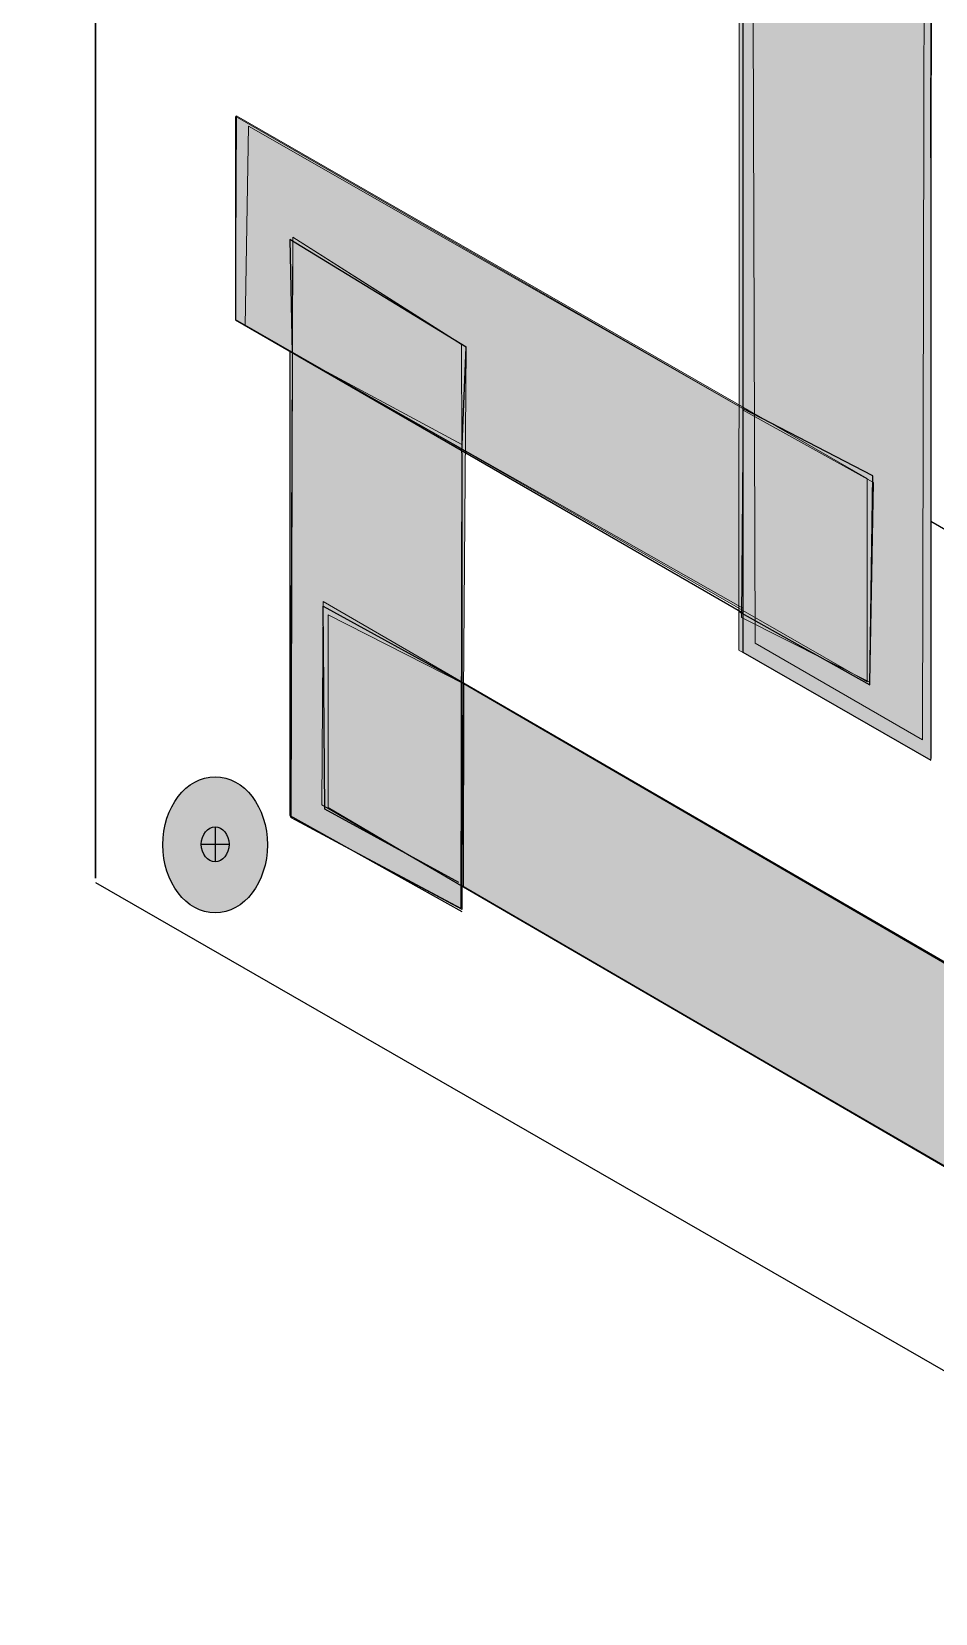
# Model space of a CAD drawing. Header units: inches. Extents: x -17.6 to 82.3, y -15.1 to 23.2.
# Drawn here: x 68.825 to 69.705, y 9.18 to 10.722 of the extents above; entities that cross this region are included whole.
import ezdxf

# ---------------------------------------------------------------- set-up
doc = ezdxf.new("R2010")
doc.units = ezdxf.units.IN
doc.header["$MEASUREMENT"] = 0
doc.linetypes.add('AI-Linetype-10', pattern=[1.199738, 0.599869, -0.119974, 0.119974, -0.119974, 0.119974, -0.119974])
doc.linetypes.add('AI-Linetype-6', pattern=[1.199738, 0.599869, -0.119974, 0.119974, -0.119974, 0.119974, -0.119974])
for name, color, linetype, lineweight in [('.ATI-HATCH', 7, 'Continuous', 0), ('G-ANNO-TTLB', 7, 'Continuous', 0), ('LOGOS', 7, 'Continuous', 0), ('TYVEK', 7, 'Continuous', 0), ('wall scratch', 7, 'Continuous', 0)]:
    doc.layers.add(name, color=color, linetype=linetype, lineweight=lineweight)
pattern_1 = [(45, (0, 0), (-7.071, 7.0711), [])]

# ---------------------------------------------------------------- blocks, each defined once
blk = doc.blocks.new('Block_252')
at = {"layer": 'TYVEK', "color": 1, "lineweight": 25, "true_color": 0xff0000}
blk.add_line((69.7049, 13.7885), (69.7006, 10.6032), dxfattribs=at)
blk = doc.blocks.new('Block_263')
at = {"layer": 'TYVEK', "true_color": 0x003b71, "transparency": 33554687}
h = blk.add_hatch(color=156, dxfattribs=at)
h.dxf.hatch_style = 2
edge = h.paths.add_edge_path()
edge.add_ellipse((69.0033, 9.9292), major_axis=(0, 0.0664), ratio=0.766948, start_angle=0, end_angle=360)
at = {"layer": 'TYVEK', "color": 18, "lineweight": 25, "true_color": 0x000000}
for p, q in [((69.0033, 9.9468), (69.0033, 9.9125)), ((68.9898, 9.9297), (69.0168, 9.9297))]:
    blk.add_line(p, q, dxfattribs=at)
for centre, major_axis, ratio in [((69.0033, 9.9292), (0, 0.0664), 0.766948), ((69.0033, 9.9297), (0, 0.0171), 0.788846)]:
    blk.add_ellipse(centre, major_axis=major_axis, ratio=ratio, dxfattribs=at)
blk = doc.blocks.new('Block_273')
at = {"layer": 'TYVEK', "color": 1, "lineweight": 25, "true_color": 0xff0000}
for points in [[(68.9787, 10.5974)], [(68.9787, 10.3691)]]:
    blk.add_lwpolyline(points, dxfattribs=at)

msp = doc.modelspace()

# ---------------------------------------------------------------- hatches: boundary and pattern name
at = {"layer": '.ATI-HATCH', "true_color": 0x808080, "transparency": 33554483}
for points in [[(69.5164, 14.01), (69.7028, 13.9086), (69.7006, 10.0116), (69.5135, 10.1188)], [(69.6384, 10.088), (69.6384, 10.2863), (69.0242, 10.6397), (69.023, 10.4413)], [(69.0775, 9.9555), (69.2437, 9.866), (69.2478, 10.4144), (69.0791, 10.5214)], [(72.3702, 8.0756), (72.3702, 8.274), (69.1086, 10.1663), (69.1073, 9.968)]]:
    msp.add_hatch(color=8, dxfattribs=at).paths.add_polyline_path(points)
at = {"layer": 'G-ANNO-TTLB', "true_color": 0xff00ff, "transparency": 33554687}
h = msp.add_hatch(color=6, dxfattribs=at)
edge = h.paths.add_edge_path()
edge.add_spline(control_points=[(77.902, -11.061), (77.902, -11.061), (37.2143, -11.061), (37.2143, -11.061), (37.2143, -11.061), (37.2143, 23.064), (37.2143, 23.064), (37.2143, 23.064), (77.902, 23.064), (77.902, 23.064), (77.902, 23.064), (77.902, -11.061), (77.902, -11.061)], knot_values=[0, 0, 0, 0, 1, 1, 1, 2, 2, 2, 3, 3, 3, 4, 4, 4, 4], degree=3, periodic=0)
edge = h.paths.add_edge_path()
edge.add_spline(control_points=[(37.3393, 22.939), (37.3393, 22.939), (37.3393, -10.936), (37.3393, -10.936), (37.3393, -10.936), (77.777, -10.936), (77.777, -10.936), (77.777, -10.936), (77.777, 22.939), (77.777, 22.939), (77.777, 22.939), (37.3393, 22.939), (37.3393, 22.939)], knot_values=[0, 0, 0, 0, 1, 1, 1, 2, 2, 2, 3, 3, 3, 4, 4, 4, 4], degree=3, periodic=0)
edge.add_line((37.3393, 22.939), (37.3393, 22.939))
at = {"layer": 'LOGOS', "true_color": 0x000000, "transparency": 33554687}
h = msp.add_hatch(dxfattribs=at)
h.set_pattern_fill('_U', color=18, scale=10, angle=45, style=2, pattern_type=0)
h.set_pattern_definition(pattern_1)
h.paths.add_polyline_path([(69.6924, 10.0314), (69.5293, 10.1256), (69.5173, 13.8934), (69.7006, 13.7936)])
h = msp.add_hatch(dxfattribs=at)
h.set_pattern_fill('_U', color=18, scale=10, angle=45, style=2, pattern_type=0)
h.set_pattern_definition(pattern_1)
h.paths.add_polyline_path([(69.0324, 10.4352), (69.0359, 10.6297), (69.5173, 10.3546), (69.5173, 10.16)])
at = {"layer": 'LOGOS', "true_color": 0x000000, "transparency": 33554483}
h = msp.add_hatch(dxfattribs=at)
h.set_pattern_fill('_U', color=18, scale=10, angle=45, style=2, pattern_type=0)
h.set_pattern_definition(pattern_1)
h.paths.add_polyline_path([(69.2434, 10.4169), (69.0791, 10.5214), (69.0782, 10.4084), (69.2437, 10.3195)])
at = {"layer": 'LOGOS', "true_color": 0x000000, "transparency": 33554687}
h = msp.add_hatch(dxfattribs=at)
h.set_pattern_fill('_U', color=18, scale=10, angle=45, style=2, pattern_type=0)
h.set_pattern_definition(pattern_1)
h.paths.add_polyline_path([(69.2428, 9.8674), (69.0768, 9.9561), (69.0782, 10.4084), (69.2437, 10.3195)])
at = {"layer": 'LOGOS', "true_color": 0x000000, "transparency": 33554483}
h = msp.add_hatch(dxfattribs=at)
h.set_pattern_fill('_U', color=18, scale=10, angle=45, style=2, pattern_type=0)
h.set_pattern_definition(pattern_1)
h.paths.add_polyline_path([(69.6411, 10.0877), (69.6446, 10.2822), (69.5177, 10.3527), (69.516, 10.1507)])
h = msp.add_hatch(dxfattribs=at)
h.set_pattern_fill('_U', color=18, scale=10, angle=45, style=2, pattern_type=0)
h.set_pattern_definition(pattern_1)
h.paths.add_polyline_path([(69.2451, 9.8879), (69.2457, 10.0862), (69.1133, 10.1535), (69.1133, 9.9656)])
at = {"layer": 'LOGOS', "true_color": 0x000000, "transparency": 33554687}
h = msp.add_hatch(dxfattribs=at)
h.set_pattern_fill('_U', color=18, scale=10, angle=45, style=2, pattern_type=0)
h.set_pattern_definition(pattern_1)
h.paths.add_polyline_path([(69.2451, 9.8879), (69.2457, 10.0862), (72.2127, 8.3597), (72.2089, 8.1639)])

# ---------------------------------------------------------------- linework, layer by layer
at = {"layer": '.ATI-HATCH'}
for points in [[(69.5164, 14.01), (69.7028, 13.9086), (69.7006, 10.0116), (69.5135, 10.1188)], [(69.6384, 10.088), (69.6384, 10.2863), (69.0242, 10.6397), (69.023, 10.4413)], [(69.0775, 9.9555), (69.2437, 9.866), (69.2478, 10.4144), (69.0791, 10.5214)], [(72.3702, 8.0756), (72.3702, 8.274), (69.1086, 10.1663), (69.1073, 9.968)]]:
    msp.add_lwpolyline(points, close=True, dxfattribs=at)
at = {"layer": 'G-ANNO-TTLB'}
for points in [[(77.902, -11.061), (77.902, -11.061), (37.2143, -11.061), (37.2143, -11.061), (37.2143, -11.061), (37.2143, 23.064), (37.2143, 23.064), (37.2143, 23.064), (77.902, 23.064), (77.902, 23.064), (77.902, 23.064), (77.902, -11.061), (77.902, -11.061)], [(37.3393, 22.939), (37.3393, 22.939), (37.3393, -10.936), (37.3393, -10.936), (37.3393, -10.936), (77.777, -10.936), (77.777, -10.936), (77.777, -10.936), (77.777, 22.939), (77.777, 22.939), (77.777, 22.939), (37.3393, 22.939), (37.3393, 22.939)]]:
    msp.add_open_spline(points, degree=3, knots=[0, 0, 0, 0, 1, 1, 1, 2, 2, 2, 3, 3, 3, 4, 4, 4, 4], dxfattribs=at)
at = {"layer": 'LOGOS'}
for points in [[(69.6924, 10.0314), (69.5293, 10.1256), (69.5173, 13.8934), (69.7006, 13.7936)], [(69.0324, 10.4352), (69.0359, 10.6297), (69.5173, 10.3546), (69.5173, 10.16)], [(69.2434, 10.4169), (69.0791, 10.5214), (69.0782, 10.4084), (69.2437, 10.3195)], [(69.2428, 9.8674), (69.0768, 9.9561), (69.0782, 10.4084), (69.2437, 10.3195)], [(69.6411, 10.0877), (69.6446, 10.2822), (69.5177, 10.3527), (69.516, 10.1507)], [(69.2451, 9.8879), (69.2457, 10.0862), (69.1133, 10.1535), (69.1133, 9.9656)], [(69.2451, 9.8879), (69.2457, 10.0862), (72.2127, 8.3597), (72.2089, 8.1639)]]:
    msp.add_lwpolyline(points, close=True, dxfattribs=at)
at = {"layer": 'TYVEK', "color": 18, "lineweight": 30, "true_color": 0x000000}
msp.add_line((68.8868, 15.7615), (68.8868, 9.8966), dxfattribs=at)
at = {"layer": 'TYVEK', "color": 18, "lineweight": 25, "true_color": 0x000000}
for p, q in [((69.5173, 13.9019), (69.5173, 10.1169)), ((69.023, 10.6386), (69.023, 10.441)), ((69.7006, 10.5988), (69.7006, 10.0133)), ((69.023, 10.441), (69.5173, 10.1552)), ((69.0762, 10.4096), (69.0762, 9.9577)), ((69.2437, 10.3112), (69.2437, 9.866)), ((69.5173, 10.1169), (69.7006, 10.0116)), ((69.2447, 10.0872), (72.2099, 8.3651)), ((69.0762, 9.9577), (69.2437, 9.8643)), ((68.8868, 9.8924), (72.6157, 7.7456)), ((69.2437, 9.8894), (72.2122, 8.1634))]:
    msp.add_line(p, q, dxfattribs=at)
at = {"layer": 'TYVEK', "color": 191, "lineweight": 25, "true_color": 0xbf7fff}
msp.add_line((69.7006, 10.5988), (69.7049, 13.3394), dxfattribs=at)
at = {"layer": 'TYVEK', "color": 18, "lineweight": 20, "true_color": 0x000000}
msp.add_line((69.0229, 10.6393), (69.5173, 10.3546), dxfattribs=at)
at = {"layer": 'TYVEK', "color": 18, "lineweight": 25, "true_color": 0x000000}
for points in [[(69.2437, 10.3112), (69.2478, 10.4144), (69.0762, 10.5192), (69.0782, 10.4084)], [(69.5135, 10.1567), (69.6412, 10.0851), (69.644, 10.289), (69.5173, 10.3546)], [(69.4564, 10.1989)], [(69.2408, 9.8924), (69.11, 9.964), (69.1084, 10.1617), (69.2447, 10.0872)]]:
    msp.add_lwpolyline(points, dxfattribs=at)
at = {"layer": 'TYVEK', "color": 4, "lineweight": 25, "true_color": 0x00ffff}
msp.add_open_spline([(71.7692, 9.0645), (71.7445, 9.0686), (71.7198, 9.0773), (71.6961, 9.091), (71.6961, 9.091), (69.7006, 10.2444), (69.7006, 10.2444)], degree=3, knots=[0, 0, 0, 0, 1, 1, 1, 2, 2, 2, 2], dxfattribs=at)
at = {"layer": 'wall scratch', "color": 252, "linetype": 'AI-Linetype-10', "lineweight": 25, "true_color": 0x848484}
msp.add_lwpolyline([(69.5502, 10.5317)], dxfattribs=at)
at = {"layer": 'wall scratch', "color": 252, "linetype": 'AI-Linetype-6', "lineweight": 25, "true_color": 0x848484}
msp.add_lwpolyline([(69.5593, 10.5205)], dxfattribs=at)

# ---------------------------------------------------------------- block references
at = {"layer": 'TYVEK'}
for name in ['Block_252', 'Block_273', 'Block_263']:
    msp.add_blockref(name, (0, 0), dxfattribs=at)

doc.saveas('drawing.dxf')
